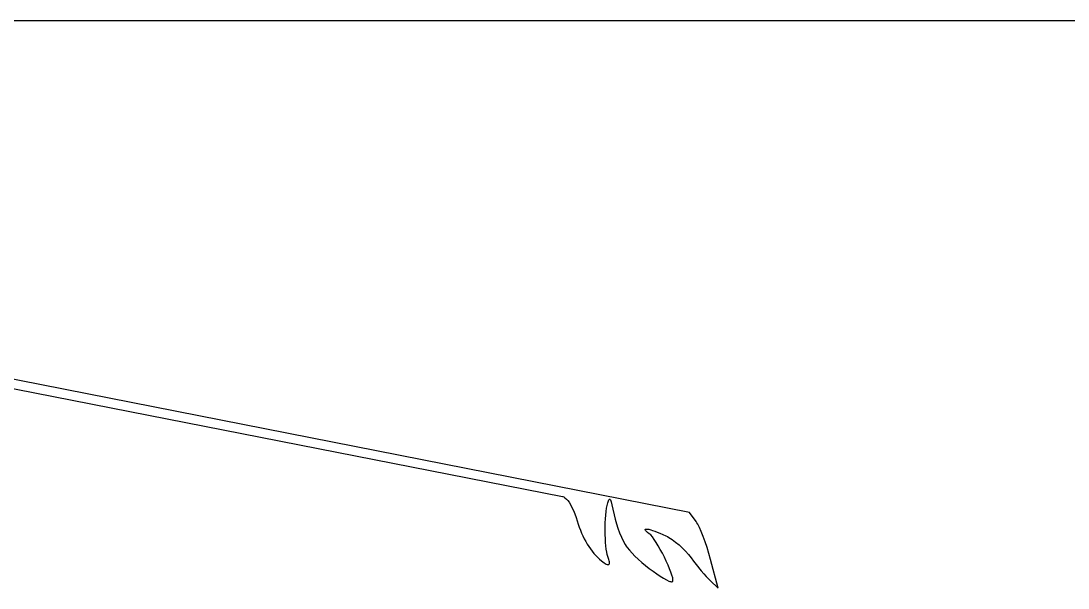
# Model space of a CAD drawing. Extents: x -29462 to 42578, y -23213 to 32194.
# Drawn here: x 23529 to 25705, y 31016 to 32194 of the extents above; entities that cross this region are included whole.
import ezdxf

# ---------------------------------------------------------------- set-up
doc = ezdxf.new("R2010")
doc.units = 0

msp = doc.modelspace()

# ---------------------------------------------------------------- linework, layer by layer
at = {"layer": 'Layer 1'}
for p, q in [((42577.9, 32194.4), (17321.4, 32194.4)), ((20346.04662, 32051.932079), (24653.805, 31206.019)), ((24918.21622, 31172.48721), (20625.5, 32018.4)), ((24653.805, 31206.019), (24654.23122, 31206.109817)), ((24654.23122, 31206.109817), (24654.837093, 31205.969099)), ((24654.837093, 31205.969099), (24656.612443, 31205.006406)), ((24656.612443, 31205.006406), (24659.180329, 31203.15762)), ((24659.180329, 31203.15762), (24662.59003, 31200.44944)), ((24662.59003, 31200.44944), (24663.819224, 31199.307069)), ((24663.819224, 31199.307069), (24665.120266, 31197.830833)), ((24665.120266, 31197.830833), (24667.892911, 31193.969491)), ((24667.892911, 31193.969491), (24670.817994, 31189.050862)), ((24670.817994, 31189.050862), (24673.805546, 31183.260391)), ((24745.706021, 31181.487696), (24746.807777, 31187.59097)), ((24746.807777, 31187.59097), (24748.08622, 31192.87049)), ((24748.08622, 31192.87049), (24749.518059, 31197.287307)), ((24749.518059, 31197.287307), (24750.195644, 31198.807345)), ((24750.195644, 31198.807345), (24750.860188, 31199.844613)), ((24750.860188, 31199.844613), (24751.521081, 31200.38122)), ((24751.521081, 31200.38122), (24752.18771, 31200.399274)), ((24752.18771, 31200.399274), (24752.869463, 31199.880884)), ((24752.869463, 31199.880884), (24753.575727, 31198.808159)), ((24753.575727, 31198.808159), (24754.315892, 31197.163206)), ((24754.315892, 31197.163206), (24755.099344, 31194.928135)), ((24755.099344, 31194.928135), (24756.833663, 31188.61607)), ((24756.833663, 31188.61607), (24758.853787, 31179.728833)), ((24673.805546, 31183.260391), (24676.765596, 31176.783527)), ((24676.765596, 31176.783527), (24679.608174, 31169.805715)), ((24679.608174, 31169.805715), (24682.243308, 31162.512404)), ((24743.455716, 31159.513682), (24744.030506, 31167.321218)), ((24744.030506, 31167.321218), (24744.780436, 31174.688501)), ((24744.780436, 31174.688501), (24745.706021, 31181.487696)), ((24758.853787, 31179.728833), (24761.23482, 31168.12329)), ((24761.23482, 31168.12329), (24763.355684, 31158.772748)), ((24932.05392, 31153.71151), (24918.21622, 31172.48721)), ((24682.243308, 31162.512404), (24684.58103, 31155.08904)), ((24684.58103, 31155.08904), (24686.573047, 31148.628499)), ((24686.573047, 31148.628499), (24688.757985, 31142.278252)), ((24688.757985, 31142.278252), (24691.127612, 31136.051708)), ((24742.77703, 31134.72789), (24742.829493, 31143.089184)), ((24742.829493, 31143.089184), (24743.05555, 31151.393726)), ((24743.05555, 31151.393726), (24743.455716, 31159.513682)), ((24763.355684, 31158.772748), (24766.004404, 31149.276526)), ((24766.004404, 31149.276526), (24769.106227, 31139.822096)), ((24933.548547, 31151.492889), (24932.05392, 31153.71151)), ((24935.163604, 31148.729724), (24933.548547, 31151.492889)), ((24938.693828, 31141.730243), (24935.163604, 31148.729724)), ((24942.522223, 31133.034029), (24938.693828, 31141.730243)), ((24691.127612, 31136.051708), (24693.673699, 31129.962274)), ((24693.673699, 31129.962274), (24696.388012, 31124.02336)), ((24696.388012, 31124.02336), (24699.262322, 31118.248373)), ((24742.897645, 31126.437677), (24742.77703, 31134.72789)), ((24743.190822, 31118.346379), (24742.897645, 31126.437677)), ((24769.106227, 31139.822096), (24772.5864, 31130.596928)), ((24772.5864, 31130.596928), (24776.370169, 31121.788492)), ((24776.370169, 31121.788492), (24780.382781, 31113.58426)), ((24826.01241, 31137.1276), (24826.151595, 31137.574231)), ((24826.073655, 31136.584365), (24826.01241, 31137.1276)), ((24826.819566, 31135.205296), (24826.073655, 31136.584365)), ((24826.151595, 31137.574231), (24826.485674, 31137.924956)), ((24826.485674, 31137.924956), (24827.009115, 31138.180472)), ((24828.4336, 31133.431446), (24826.819566, 31135.205296)), ((24827.009115, 31138.180472), (24828.601945, 31138.408667)), ((24830.960028, 31131.257237), (24828.4336, 31133.431446)), ((24828.601945, 31138.408667), (24830.885813, 31138.264393)), ((24830.885813, 31138.264393), (24833.816448, 31137.753228)), ((24834.44312, 31128.67709), (24830.960028, 31131.257237)), ((24833.816448, 31137.753228), (24837.34958, 31136.880751)), ((24835.853004, 31127.543723), (24834.44312, 31128.67709)), ((24837.393217, 31126.038011), (24835.853004, 31127.543723)), ((24837.34958, 31136.880751), (24841.440938, 31135.65254)), ((24840.815613, 31122.008236), (24837.393217, 31126.038011)), ((24844.612272, 31116.785124), (24840.815613, 31122.008236)), ((24841.440938, 31135.65254), (24846.046249, 31134.074173)), ((24846.046249, 31134.074173), (24851.121245, 31132.151229)), ((24851.121245, 31132.151229), (24856.621652, 31129.889285)), ((24856.621652, 31129.889285), (24862.503201, 31127.293919)), ((24862.503201, 31127.293919), (24868.72162, 31124.37071)), ((24868.72162, 31124.37071), (24871.969808, 31122.700103)), ((24871.969808, 31122.700103), (24875.309573, 31120.793306)), ((24875.309573, 31120.793306), (24882.188973, 31116.336823)), ((24946.526424, 31122.962047), (24942.522223, 31133.034029)), ((24950.584061, 31111.835261), (24946.526424, 31122.962047)), ((24699.262322, 31118.248373), (24702.288397, 31112.650722)), ((24702.288397, 31112.650722), (24705.458005, 31107.243815)), ((24705.458005, 31107.243815), (24708.762916, 31102.04106)), ((24708.762916, 31102.04106), (24712.194897, 31097.055866)), ((24743.656046, 31110.581829), (24743.190822, 31118.346379)), ((24744.292802, 31103.271862), (24743.656046, 31110.581829)), ((24745.100573, 31096.544311), (24744.292802, 31103.271862)), ((24780.382781, 31113.58426), (24784.549483, 31106.171703)), ((24784.549483, 31106.171703), (24786.667256, 31102.820886)), ((24786.667256, 31102.820886), (24788.79552, 31099.73829)), ((24788.79552, 31099.73829), (24793.150596, 31094.240831)), ((24848.685159, 31110.566037), (24844.612272, 31116.785124)), ((24852.936239, 31103.548334), (24848.685159, 31110.566037)), ((24857.267475, 31095.929377), (24852.936239, 31103.548334)), ((24882.188973, 31116.336823), (24889.210109, 31111.132623)), ((24889.210109, 31111.132623), (24896.22327, 31105.312071)), ((24896.22327, 31105.312071), (24903.078743, 31099.00653)), ((24903.078743, 31099.00653), (24909.626817, 31092.347364)), ((24954.572768, 31099.974633), (24950.584061, 31111.835261)), ((24958.370177, 31087.701129), (24954.572768, 31099.974633)), ((24712.194897, 31097.055866), (24715.745719, 31092.301641)), ((24715.745719, 31092.301641), (24719.407149, 31087.791793)), ((24719.407149, 31087.791793), (24723.170956, 31083.539731)), ((24723.170956, 31083.539731), (24727.02891, 31079.558862)), ((24727.02891, 31079.558862), (24730.972778, 31075.862596)), ((24746.078846, 31090.527009), (24745.100573, 31096.544311)), ((24747.227103, 31085.347791), (24746.078846, 31090.527009)), ((24748.54483, 31081.13449), (24747.227103, 31085.347791)), ((24750.692484, 31074.805194), (24748.54483, 31081.13449)), ((24793.150596, 31094.240831), (24798.515167, 31088.305932)), ((24798.515167, 31088.305932), (24804.717456, 31082.060028)), ((24804.717456, 31082.060028), (24811.585686, 31075.629556)), ((24861.580832, 31087.906525), (24857.267475, 31095.929377)), ((24865.778275, 31079.67714), (24861.580832, 31087.906525)), ((24869.761768, 31071.438581), (24865.778275, 31079.67714)), ((24909.626817, 31092.347364), (24915.71778, 31085.465936)), ((24915.71778, 31085.465936), (24921.20192, 31078.49361)), ((24921.20192, 31078.49361), (24926.235227, 31071.793721)), ((24961.85392, 31075.33571), (24958.370177, 31087.701129)), ((24730.972778, 31075.862596), (24734.99433, 31072.46434)), ((24734.99433, 31072.46434), (24740.550461, 31068.320756)), ((24740.550461, 31068.320756), (24742.912286, 31066.806927)), ((24742.912286, 31066.806927), (24744.997114, 31065.665508)), ((24744.997114, 31065.665508), (24746.805318, 31064.896822)), ((24746.805318, 31064.896822), (24748.337269, 31064.501194)), ((24748.337269, 31064.501194), (24749.593341, 31064.478948)), ((24749.593341, 31064.478948), (24750.573905, 31064.830409)), ((24750.573905, 31064.830409), (24751.279334, 31065.555901)), ((24751.357145, 31072.204676), (24750.692484, 31074.805194)), ((24751.279334, 31065.555901), (24751.71, 31066.65575)), ((24751.748533, 31069.979813), (24751.357145, 31072.204676)), ((24751.71, 31066.65575), (24751.866276, 31068.130279)), ((24751.866276, 31068.130279), (24751.748533, 31069.979813)), ((24811.585686, 31075.629556), (24818.948077, 31069.14095)), ((24818.948077, 31069.14095), (24826.632852, 31062.720647)), ((24826.632852, 31062.720647), (24834.468234, 31056.495081)), ((24834.468234, 31056.495081), (24842.282445, 31050.59069)), ((24873.433274, 31063.388209), (24869.761768, 31071.438581)), ((24876.69476, 31055.723385), (24873.433274, 31063.388209)), ((24879.448188, 31048.641468), (24876.69476, 31055.723385)), ((24926.235227, 31071.793721), (24931.584736, 31064.930266)), ((24931.584736, 31064.930266), (24942.578295, 31051.488835)), ((24977.81622, 31015.67821), (24961.85392, 31075.33571)), ((24842.282445, 31050.59069), (24849.903706, 31045.133908)), ((24849.903706, 31045.133908), (24857.160241, 31040.251171)), ((24857.160241, 31040.251171), (24863.88027, 31036.068914)), ((24863.88027, 31036.068914), (24869.892017, 31032.713574)), ((24881.595524, 31042.33982), (24879.448188, 31048.641468)), ((24883.038732, 31037.015801), (24881.595524, 31042.33982)), ((24883.465651, 31034.782077), (24883.038732, 31037.015801)), ((24883.679776, 31032.86677), (24883.465651, 31034.782077)), ((24883.66885, 31031.294551), (24883.679776, 31032.86677)), ((24942.578295, 31051.488835), (24947.895313, 31045.298946)), ((24947.895313, 31045.298946), (24952.874467, 31039.721666)), ((24952.874467, 31039.721666), (24957.352241, 31034.95104)), ((24957.352241, 31034.95104), (24961.16512, 31031.18111)), ((24869.892017, 31032.713574), (24875.023703, 31030.311586)), ((24875.023703, 31030.311586), (24877.205843, 31029.50761)), ((24877.205843, 31029.50761), (24879.103551, 31028.989386)), ((24879.103551, 31028.989386), (24880.695355, 31028.772717)), ((24880.695355, 31028.772717), (24881.959782, 31028.873408)), ((24881.959782, 31028.873408), (24882.875362, 31029.307265)), ((24882.875362, 31029.307265), (24883.42062, 31030.09009)), ((24883.42062, 31030.09009), (24883.66885, 31031.294551)), ((24961.16512, 31031.18111), (24977.81622, 31015.67821))]:
    msp.add_line(p, q, dxfattribs=at)

doc.saveas('drawing.dxf')
